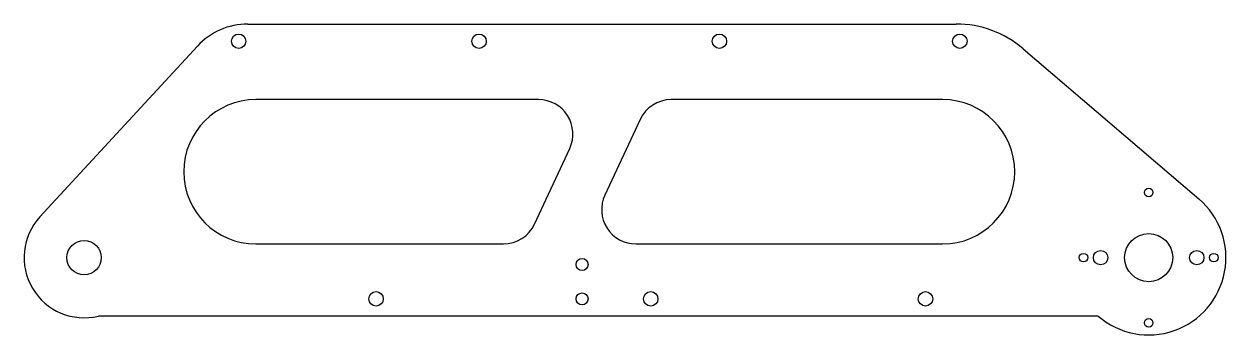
# Model space of a CAD drawing. Header units: millimetres. Extents: x -328 to 22, y -22 to 68.
import ezdxf

# ---------------------------------------------------------------- set-up
doc = ezdxf.new("R2010")
doc.units = ezdxf.units.MM

msp = doc.modelspace()

# ---------------------------------------------------------------- linework, layer by layer
at = {"color": 7, "linetype": 'Continuous', "lineweight": 25}
for p, q in [((-262.31, 68), (-56.06, 68)), ((-322.86, 11.87), (-277, 61.56)), ((-36.59, 60.82), (14.61, 17.11)), ((-177.66, 46), (-260, 46)), ((-60, 46), (-139.04, 46)), ((-148.11, 40.23), (-158.37, 18.23)), ((-178.86, 9.77), (-168.6, 31.77)), ((-260, 4), (-187.92, 4)), ((-149.3, 4), (-60, 4)), ((-14.74, -17), (-305.85, -17))]:
    msp.add_line(p, q, dxfattribs=at)
for centre, radius in [((-265, 63), 2.1), ((-195, 63), 2.1), ((-125, 63), 2.1), ((-55, 63), 2.1), ((0, 19), 1.25), ((0, 0), 7), ((-310, 0), 5), ((-19, 0), 1.25), ((-14, 0), 2.1), ((14, 0), 2.1), ((19, 0), 1.25), ((-165, -2), 1.75), ((-225, -12), 2.1), ((-165, -12), 1.75), ((-145, -12), 2.1), ((-65, -12), 2.1), ((0, -19), 1.25)]:
    msp.add_circle(centre, radius, dxfattribs=at)
for centre, radius, start, end in [((-262.31, 48), 20, 90, 137.3), ((-56.06, 38), 30, 49.5128, 90), ((-260, 25), 21, 90, 270), ((-177.66, 36), 10, 335, 90), ((-139.04, 36), 10, 90, 155), ((-60, 25), 21, 270, 90), ((-149.3, 14), 10, 155, 270), ((0, 0), 22.5, 229.0739, 49.5128), ((-310, 0), 17.5, 137.3, 283.7291), ((-187.92, 14), 10, 270, 335)]:
    msp.add_arc(centre, radius, start, end, dxfattribs=at)

doc.saveas('drawing.dxf')
